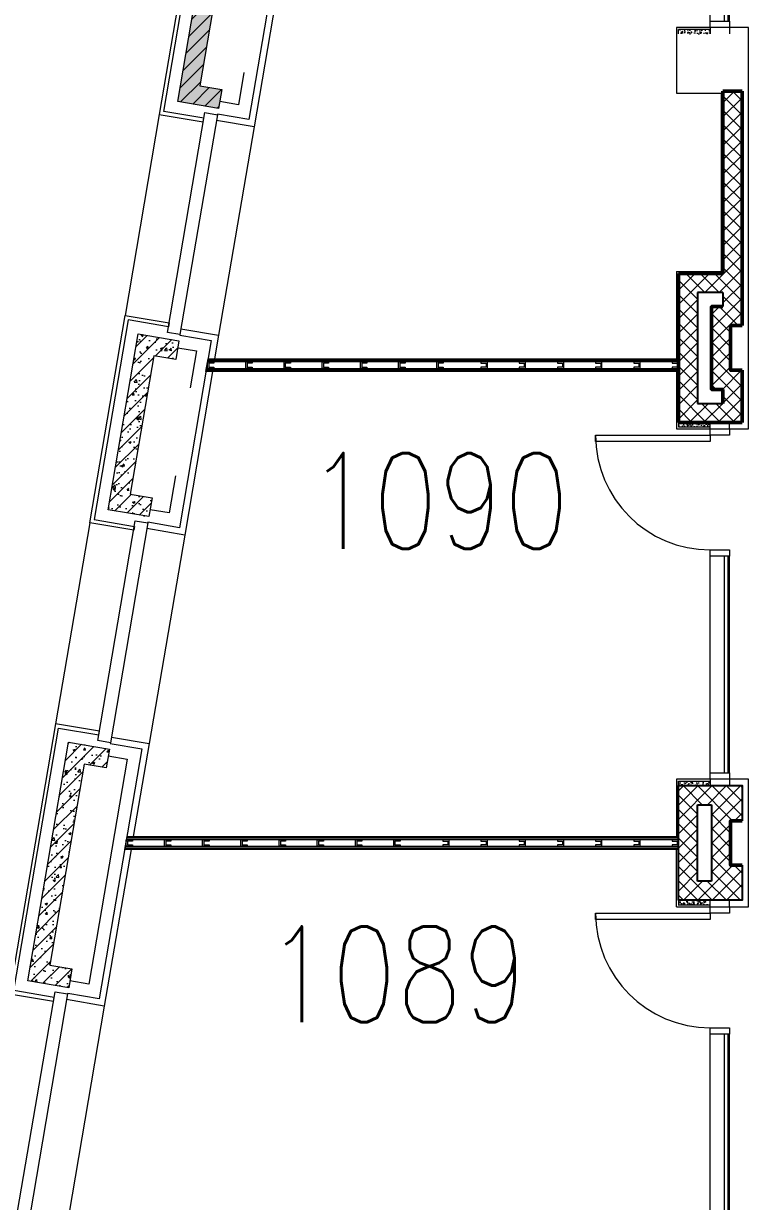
# Model space of a CAD drawing. Header units: inches. Extents: x 13084 to 220150, y 6494 to 167180.
# Drawn here: x 147724 to 153415, y 147566 to 156810 of the extents above; entities that cross this region are included whole.
import ezdxf
from ezdxf.enums import TextEntityAlignment as Align

# ---------------------------------------------------------------- set-up
doc = ezdxf.new("R2010")
doc.units = ezdxf.units.IN
doc.header["$MEASUREMENT"] = 0
for name, color, linetype, lineweight in [('Ground Floor$0$A-G250-G-Walls-Low-Level', 8, 'Continuous', 15), ('Ground Floor$0$A-G250-G-Walls-Precast-Concrete', 7, 'Continuous', 15), ('Ground Floor$0$A-G250-M-Walls-Blockwork', 7, 'Continuous', 25), ('Ground Floor$0$A-G250-M-Walls-Plasterboard-Partition', 7, 'Continuous', 15), ('Ground Floor$0$A-G252-H-Internal-Walls', 251, 'Continuous', 9), ('Ground Floor$0$A-G262-H-Precast-Panel', 251, 'Continuous', 5), ('Ground Floor$0$A-G312-M-Wall-Cladding-Panel', 7, 'Continuous', 9), ('Ground Floor$0$A-G312-M-Wall-Finish-Plaster', 7, 'Continuous', 15), ('Ground Floor$0$A-G321-M-Window', 251, 'Continuous', 9), ('Ground Floor$0$A-G322-M-Door', 251, 'Continuous', 15), ('Ground Floor$0$Z-Z001-S-Room-Name-Identification-250', 7, 'Continuous', 15)]:
    doc.layers.add(name, color=color, linetype=linetype, lineweight=lineweight)
doc.styles.add('Ground Floor$0$Tag-RomanS', font='romans.shx', dxfattribs={"width": 0.8})
pattern_1 = [(140, (31615.24, 164129.57), (4.781726, 54.6554), [5.715, -62.865]), (85, (31615.24, 164129.57), (-57.316993, -10.572848), [4.572, -50.292]), (190.451, (31615.637, 164134.124), (-52.535006, 44.08275), [4.857, -53.427]), (136.1842, (31600, 164129.57), (12.6127, 81.323712), [8.5725, -94.2975]), (186.6356, (31601.05, 164136.35), (-74.227667, 71.22127), [7.2855, -80.1405]), (81.184, (31600, 164129.57), (-74.227535, 71.22138), [6.858, -75.438]), (111, (31603.81, 164137.19), (30.679656, 45.484464), [5.715, -62.865]), (56, (31603.81, 164137.19), (-55.25639, 18.540609), [4.572, -50.292]), (161.4514, (31606.365, 164140.98), (-24.576857, 64.024947), [4.857, -53.427]), (127.5, (31615.239, 164129.57), (-25.3665117, 0.926581), [0, -49.6824, 0, -51.054, 0, -50.4825]), (97.5, (31615.24, 164129.57), (-30.0541724, 20.045899), [0, -29.1084, 0, -48.5394, 0, -19.2405]), (57.5, (31615.239, 164112.577), (1.7186232, 40.6771786), [0, -19.05, 0, -59.436, 0, -78.867]), (47.5, (31615.24, 164104.957), (-7.627947, 44.438754), [0, -24.765, 0, -39.4716, 0, -56.007])]
pattern_2 = [(45, (31615.24, 164129.57), (-56.1266, 56.1266), [])]
pattern_3 = [(50, (31615.24, 164129.57), (182.18467, -15.93909), [19.05, -209.55]), (355, (31615.24, 164129.57), (-35.24283, 191.05664), [15.24, -167.64]), (100.451, (31630.42, 164128.24), (146.9425, 175.1167), [16.19, -178.09]), (46.1842, (31615.24, 164180.37), (271.07904, -42.04233), [28.575, -314.325]), (96.6356, (31637.83, 164176.87), (237.40423, 247.42556), [24.285, -267.135]), (351.184, (31615.24, 164180.37), (237.4046, 247.4251), [22.86, -251.46]), (21, (31640.64, 164167.67), (151.61488, -102.26552), [19.05, -209.55]), (326, (31640.64, 164167.67), (61.80203, 184.18797), [15.24, -167.64]), (71.4514, (31653.27, 164159.15), (213.4165, 81.92286), [16.19, -178.09]), (37.5, (31615.24, 164129.57), (3.088603, 84.55504), [0, -165.608, 0, -170.18, 0, -168.275]), (7.5, (31615.24, 164129.57), (66.81966, 100.180575), [0, -97.028, 0, -161.798, 0, -64.135]), (327.5, (31558.6, 164129.57), (135.590595, -5.728744), [0, -63.5, 0, -198.12, 0, -262.89]), (317.5, (31533.2, 164129.57), (148.12918, 25.42649), [0, -82.55, 0, -131.572, 0, -186.69])]

# ---------------------------------------------------------------- blocks, each defined once
blk = doc.blocks.new('Ground Floor$0$d08')
at = {"layer": 'Ground Floor$0$A-G321-M-Window', "elevation": 0}
blk.add_lwpolyline([(121790, -17150), (121790, -15250), (121760, -15250), (121760, -17150)], close=True, dxfattribs=at)
at = {"layer": 'Ground Floor$0$A-G322-M-Door'}
for p, q in [((121650, -17150, 0), (121650, -15250, 0)), ((121800, -17150, 0), (121800, -15250, 0))]:
    blk.add_line(p, q, dxfattribs=at)
at = {"layer": 'Ground Floor$0$A-G322-M-Door', "elevation": 0}
for points in [[(120750, -14350), (120750, -14300), (121650, -14300), (121650, -14350)], [(121650, -14250), (121800, -14250), (121800, -14300), (121650, -14300)], [(121650, -15200), (121800, -15200), (121800, -15250), (121650, -15250)], [(121650, -17150), (121800, -17150), (121800, -17200), (121650, -17200)]]:
    blk.add_lwpolyline(points, close=True, dxfattribs=at)
at = {"layer": 'Ground Floor$0$A-G322-M-Door'}
blk.add_arc((121650, -14300, 0), 900, 180, 270, dxfattribs=at)
blk = doc.blocks.new('Ground Floor$0$d06')
at = {"layer": 'Ground Floor$0$A-G321-M-Window', "elevation": 0}
blk.add_lwpolyline([(119215, -35700), (119215, -34000), (119185, -34000), (119185, -35700)], close=True, dxfattribs=at)
at = {"layer": 'Ground Floor$0$A-G322-M-Door'}
for p, q in [((119075, -35700, 0), (119075, -34000, 0)), ((119225, -35700, 0), (119225, -34000, 0))]:
    blk.add_line(p, q, dxfattribs=at)
at = {"layer": 'Ground Floor$0$A-G322-M-Door', "elevation": 0}
for points in [[(119075, -33000), (119225, -33000), (119225, -33050), (119075, -33050)], [(118175, -33100), (118175, -33050), (119075, -33050), (119075, -33100)], [(119075, -33950), (119225, -33950), (119225, -34000), (119075, -34000)], [(119075, -35700), (119225, -35700), (119225, -35750), (119075, -35750)]]:
    blk.add_lwpolyline(points, close=True, dxfattribs=at)
at = {"layer": 'Ground Floor$0$A-G322-M-Door'}
blk.add_arc((119075, -33050, 0), 900, 180, 270, dxfattribs=at)
blk = doc.blocks.new('Ground Floor$0$d09')
at = {"layer": 'Ground Floor$0$A-G321-M-Window', "elevation": 0}
blk.add_lwpolyline([(121790, -7300), (121790, -6350), (121760, -6350), (121760, -7300)], close=True, dxfattribs=at)
at = {"layer": 'Ground Floor$0$A-G322-M-Door'}
for p, q in [((121650, -7300), (121650, -6350, 0)), ((121800, -7300), (121800, -6350, 0))]:
    blk.add_line(p, q, dxfattribs=at)
at = {"layer": 'Ground Floor$0$A-G322-M-Door', "elevation": 0}
for points in [[(121650, -5350), (121800, -5350), (121800, -5400), (121650, -5400)], [(120750, -5450), (120750, -5400), (121650, -5400), (121650, -5450)], [(121650, -6300), (121800, -6300), (121800, -6350), (121650, -6350)]]:
    blk.add_lwpolyline(points, close=True, dxfattribs=at)
at = {"layer": 'Ground Floor$0$A-G322-M-Door'}
blk.add_lwpolyline([(121650, -7300), (121800, -7300), (121800, -7350), (121650, -7350)], close=True, dxfattribs=at)
blk.add_arc((121650, -5400, 0), 900, 180, 270, dxfattribs=at)
blk = doc.blocks.new('Ground Floor$0$tag-roomname')
at = {"lineweight": 18, "ltscale": 0.01, "style": 'Ground Floor$0$Tag-RomanS', "width": 0.8}
blk.add_attdef('ROOM_NO_2', text='', height=3, dxfattribs=at).set_placement((0, 1.612), align=Align.MIDDLE_CENTER)
at = {"linetype": 'ByBlock', "lineweight": 13, "ltscale": 0.01, "style": 'Ground Floor$0$Tag-RomanS', "width": 0.8, "flags": 1}
for tag, p in [('ROOM_NAME_1', (0, -2.288)), ('AREA', (0, -5.744))]:
    blk.add_attdef(tag, text='', height=2.8, dxfattribs=at).set_placement(p, align=Align.MIDDLE_CENTER)

msp = doc.modelspace()

# ---------------------------------------------------------------- hatches: boundary and pattern name
at = {"layer": 'Ground Floor$0$A-G252-H-Internal-Walls'}
h = msp.add_hatch(dxfattribs=at)
h.set_pattern_fill('AR-CONC', color=256, scale=0.3, angle=90, style=0)
h.set_pattern_definition([(140, (31615.24, 162064.57), (4.781726, 54.6554), [5.715, -62.865]), (85, (31615.24, 162064.57), (-57.316993, -10.572848), [4.572, -50.292]), (190.451, (31615.637, 162069.124), (-52.535006, 44.08275), [4.857, -53.427]), (136.1842, (31600, 162064.57), (12.6127, 81.323712), [8.5725, -94.2975]), (186.6356, (31601.05, 162071.35), (-74.227667, 71.22127), [7.2855, -80.1405]), (81.184, (31600, 162064.57), (-74.227535, 71.22138), [6.858, -75.438]), (111, (31603.81, 162072.19), (30.679656, 45.484464), [5.715, -62.865]), (56, (31603.81, 162072.19), (-55.25639, 18.540609), [4.572, -50.292]), (161.4514, (31606.365, 162075.98), (-24.576857, 64.024947), [4.857, -53.427]), (127.5, (31615.239, 162064.57), (-25.3665117, 0.926581), [0, -49.6824, 0, -51.054, 0, -50.4825]), (97.5, (31615.24, 162064.57), (-30.0541724, 20.045899), [0, -29.1084, 0, -48.5394, 0, -19.2405]), (57.5, (31615.239, 162047.577), (1.7186232, 40.6771786), [0, -19.05, 0, -59.436, 0, -78.867]), (47.5, (31615.24, 162039.957), (-7.627947, 44.438754), [0, -24.765, 0, -39.4716, 0, -56.007])])
h.paths.add_polyline_path([(152865.2, 156764.6), (152865.2, 156729.6), (153115.2, 156729.6), (153115.2, 156764.6)])
h = msp.add_hatch(dxfattribs=at)
h.set_pattern_fill('ANSI37', color=256, scale=25, angle=90, style=0)
h.set_pattern_definition([(135, (31615.24, 164129.57), (-56.1266, -56.1266), []), (225, (31615.24, 164129.57), (56.1266, -56.1266), [])])
h.paths.add_polyline_path([(153215.2, 154849.6), (152865.2, 154849.6), (152865.2, 153679.6), (153365.2, 153679.6), (153365.2, 154089.6), (153275.2, 154089.6), (153275.2, 154439.6), (153365.2, 154439.6), (153365.2, 156279.6), (153215.2, 156279.6)])
h.paths.add_polyline_path([(153215.2, 154699.6), (153215.2, 154589.6), (153125.2, 154589.6), (153125.2, 153939.6), (153215.2, 153939.6), (153215.2, 153829.6), (153015.2, 153829.6), (153015.2, 154699.6)], flags=16)
h = msp.add_hatch(dxfattribs=at)
h.set_pattern_fill('AR-CONC', color=256, scale=0.3, angle=90, style=0)
h.set_pattern_definition(pattern_1)
h.paths.add_polyline_path([(152865.2, 153679.6), (152865.2, 153644.6), (153115.2, 153644.6), (153115.2, 153679.6)])
h = msp.add_hatch(dxfattribs=at)
h.set_pattern_fill('AR-CONC', color=256, scale=0.3, angle=90, style=0)
h.set_pattern_definition(pattern_1)
h.paths.add_polyline_path([(152865.2, 150864.6), (152865.2, 150829.6), (153115.2, 150829.6), (153115.2, 150864.6)])
h = msp.add_hatch(dxfattribs=at)
h.set_pattern_fill('ANSI37', color=256, scale=25, style=0)
h.set_pattern_definition([(45, (31615.24, 164129.57), (-56.1266, 56.1266), []), (135, (31615.24, 164129.57), (-56.1266, -56.1266), [])])
h.paths.add_polyline_path([(153275.2, 150204.6), (153275.2, 150554.6), (153365.2, 150554.6), (153365.2, 150829.6), (152865.2, 150829.6), (152865.2, 149929.6), (153365.2, 149929.6), (153365.2, 150204.6)])
h.paths.add_polyline_path([(153125.2, 150079.6), (153015.2, 150079.6), (153015.2, 150679.6), (153125.2, 150679.6)], flags=16)
h = msp.add_hatch(dxfattribs=at)
h.set_pattern_fill('AR-CONC', color=256, scale=0.3, angle=90, style=0)
h.set_pattern_definition(pattern_1)
h.paths.add_polyline_path([(152865.2, 149929.6), (152865.2, 149894.6), (153115.2, 149894.6), (153115.2, 149929.6)])
at = {"layer": 'Ground Floor$0$A-G262-H-Precast-Panel'}
h = msp.add_hatch(dxfattribs=at)
h.set_pattern_fill('ANSI31', color=256, scale=25, style=0)
h.set_pattern_definition(pattern_2)
h.paths.add_polyline_path([(149673.1, 160536.4), (149993.5, 160481.8), (149968.3, 160334), (149795.7, 160363.4), (149106.8, 156321.7), (149279.3, 156292.3), (149254.1, 156144.4), (148933.7, 156199)])
h = msp.add_hatch(dxfattribs=at)
h.set_pattern_fill('AR-CONC', color=256, style=0)
h.set_pattern_definition(pattern_3)
h.paths.add_polyline_path([(149673.1, 160536.4), (149993.5, 160481.8), (149968.3, 160334), (149795.7, 160363.4), (149106.8, 156321.7), (149279.3, 156292.3), (149254.1, 156144.4), (148933.7, 156199)])
h = msp.add_hatch(dxfattribs=at)
h.set_pattern_fill('ANSI31', color=256, scale=25, style=0)
h.set_pattern_definition(pattern_2)
h.paths.add_polyline_path([(148622.9, 154375.3), (148943.3, 154320.7), (148918.1, 154172.8), (148745.6, 154202.2), (148560.7, 153117.9), (148733.2, 153088.5), (148708, 152940.6), (148387.6, 152995.2)])
h = msp.add_hatch(dxfattribs=at)
h.set_pattern_fill('AR-CONC', color=256, style=0)
h.set_pattern_definition(pattern_3)
h.paths.add_polyline_path([(148622.9, 154375.3), (148943.3, 154320.7), (148918.1, 154172.8), (148745.6, 154202.2), (148560.7, 153117.9), (148733.2, 153088.5), (148708, 152940.6), (148387.6, 152995.2)])
h = msp.add_hatch(dxfattribs=at)
h.set_pattern_fill('ANSI31', color=256, scale=25, style=0)
h.set_pattern_definition(pattern_2)
h.paths.add_polyline_path([(148076.8, 151171.5), (148397.2, 151116.9), (148372, 150969), (148199.5, 150998.4), (147930.6, 149421.2), (148103.1, 149391.8), (148077.9, 149243.9), (147757.5, 149298.5)])
h = msp.add_hatch(dxfattribs=at)
h.set_pattern_fill('AR-CONC', color=256, style=0)
h.set_pattern_definition(pattern_3)
h.paths.add_polyline_path([(148076.8, 151171.5), (148397.2, 151116.9), (148372, 150969), (148199.5, 150998.4), (147930.6, 149421.2), (148103.1, 149391.8), (148077.9, 149243.9), (147757.5, 149298.5)])

# ---------------------------------------------------------------- linework, layer by layer
at = {"layer": 'Ground Floor$0$A-G250-G-Walls-Low-Level'}
for p, q in [((148789.5, 156096.8, 0), (148520.7, 154519.5, 0)), ((149533.9, 156000.3, 0), (149255, 154363.9, 0)), ((148243.4, 152893, 0), (147974.6, 151315.7, 0)), ((148989.1, 152796.3, 0), (148710.1, 151159.9, 0)), ((148357.7, 149099.9), (148078.8, 147463.5, 0))]:
    msp.add_line(p, q, dxfattribs=at)
at = {"layer": 'Ground Floor$0$A-G250-G-Walls-Precast-Concrete', "elevation": 0}
for points in [[(149673.1, 160536.4), (149993.5, 160481.8), (149968.3, 160334), (149795.7, 160363.4), (149106.8, 156321.7), (149279.3, 156292.3), (149254.1, 156144.4), (148933.7, 156199), (149673.1, 160536.4)], [(148622.9, 154375.3), (148943.3, 154320.7), (148918.1, 154172.8), (148745.6, 154202.2), (148560.7, 153117.9), (148733.2, 153088.5), (148708, 152940.6), (148387.6, 152995.2), (148622.9, 154375.3)], [(148076.8, 151171.5), (148397.2, 151116.9), (148372, 150969), (148199.5, 150998.4), (147930.6, 149421.2), (148103.1, 149391.8), (148077.9, 149243.9), (147757.5, 149298.5), (148076.8, 151171.5)]]:
    msp.add_lwpolyline(points, dxfattribs=at)
at = {"layer": 'Ground Floor$0$A-G250-M-Walls-Blockwork', "lineweight": 50, "ltscale": 0.02}
for p, q in [((153365.2, 156279.6, 0), (153215.2, 156279.6, 0)), ((153215.2, 156279.6, 0), (153215.2, 154849.6, 0)), ((153365.2, 154439.6, 0), (153365.2, 156279.6, 0)), ((153215.2, 154849.6, 0), (152865.2, 154849.6, 0)), ((152865.2, 154849.6, 0), (152865.2, 153679.6, 0)), ((153365.2, 153679.6, 0), (153365.2, 154089.6, 0)), ((153215.2, 153829.6, 0), (153215.2, 153939.6, 0)), ((152865.2, 153679.6, 0), (153365.2, 153679.6, 0))]:
    msp.add_line(p, q, dxfattribs=at)
at = {"layer": 'Ground Floor$0$A-G250-M-Walls-Blockwork'}
for p, q in [((153215.2, 154699.6, 0), (153015.2, 154699.6, 0)), ((153015.2, 154699.6, 0), (153015.2, 153829.6, 0)), ((153215.2, 154699.6, 0), (153215.2, 154589.6, 0)), ((153015.2, 153829.6, 0), (153215.2, 153829.6, 0)), ((153015.2, 150079.6, 0), (153015.2, 150679.6, 0)), ((153015.2, 150679.6, 0), (153125.2, 150679.6, 0)), ((153125.2, 150679.6, 0), (153125.2, 150079.6, 0)), ((153125.2, 150079.6, 0), (153015.2, 150079.6, 0))]:
    msp.add_line(p, q, dxfattribs=at)
at = {"layer": 'Ground Floor$0$A-G250-M-Walls-Blockwork', "lineweight": 50, "ltscale": 0.02, "elevation": 0}
for points in [[(153215.2, 154589.6), (153125.2, 154589.6), (153125.2, 153939.6), (153215.2, 153939.6)], [(153365.2, 154439.6), (153275.2, 154439.6), (153275.2, 154089.6), (153365.2, 154089.6)], [(153365.2, 150554.6), (153275.2, 150554.6), (153275.2, 150204.6), (153365.2, 150204.6)]]:
    msp.add_lwpolyline(points, dxfattribs=at)
at = {"layer": 'Ground Floor$0$A-G250-M-Walls-Blockwork', "elevation": 0}
msp.add_lwpolyline([(153365.2, 150204.6), (153365.2, 149929.6), (152865.2, 149929.6), (152865.2, 150829.6), (153365.2, 150829.6), (153365.2, 150554.6)], dxfattribs=at)
at = {"layer": 'Ground Floor$0$A-G250-M-Walls-Plasterboard-Partition'}
for p, q in [((149156, 154079.6, 0), (149173, 154179.6, 0)), ((149160.3, 154104.6, 0), (152865.2, 154104.6, 0)), ((152865.2, 154154.6, 0), (149168.7, 154154.6, 0)), ((152865.2, 154167.1, 0), (149170.9, 154167.1, 0)), ((149173, 154179.6, 0), (152865.2, 154179.6, 0)), ((152865.2, 154179.6, 0), (152865.2, 154079.6, 0)), ((152865.2, 154079.6, 0), (149156, 154079.6, 0)), ((149158.1, 154092.1, 0), (152865.2, 154092.1, 0)), ((148534.1, 150429.6), (148517.1, 150329.6)), ((152865.2, 150404.6), (148529.8, 150404.6)), ((152865.2, 150417.1), (148532, 150417.1)), ((148534.1, 150429.6), (152865.2, 150429.6)), ((152865.2, 150429.6), (152865.2, 150329.6)), ((152865.2, 150329.6), (148517.1, 150329.6)), ((148519.2, 150342.1), (152865.2, 150342.1)), ((148521.3, 150354.6), (152865.2, 150354.6))]:
    msp.add_line(p, q, dxfattribs=at)
at = {"layer": 'Ground Floor$0$A-G250-M-Walls-Plasterboard-Partition', "elevation": 0}
for points in [[(149168.7, 154104.6), (149168.7, 154154.6), (149218.7, 154154.6), (149218.7, 154144.6), (149178.7, 154144.6), (149178.7, 154114.6), (149218.7, 154114.6), (149218.7, 154104.6)], [(149468.7, 154104.6), (149468.7, 154154.6), (149518.7, 154154.6), (149518.7, 154144.6), (149478.7, 154144.6), (149478.7, 154114.6), (149518.7, 154114.6), (149518.7, 154104.6)], [(149768.7, 154104.6), (149768.7, 154154.6), (149818.7, 154154.6), (149818.7, 154144.6), (149778.7, 154144.6), (149778.7, 154114.6), (149818.7, 154114.6), (149818.7, 154104.6)], [(150068.7, 154104.6), (150068.7, 154154.6), (150118.7, 154154.6), (150118.7, 154144.6), (150078.7, 154144.6), (150078.7, 154114.6), (150118.7, 154114.6), (150118.7, 154104.6)], [(150368.7, 154104.6), (150368.7, 154154.6), (150418.7, 154154.6), (150418.7, 154144.6), (150378.7, 154144.6), (150378.7, 154114.6), (150418.7, 154114.6), (150418.7, 154104.6)], [(150668.7, 154104.6), (150668.7, 154154.6), (150718.7, 154154.6), (150718.7, 154144.6), (150678.7, 154144.6), (150678.7, 154114.6), (150718.7, 154114.6), (150718.7, 154104.6)], [(150968.7, 154104.6), (150968.7, 154154.6), (151018.7, 154154.6), (151018.7, 154144.6), (150978.7, 154144.6), (150978.7, 154114.6), (151018.7, 154114.6), (151018.7, 154104.6)], [(151365.2, 154104.6), (151365.2, 154154.6), (151315.2, 154154.6), (151315.2, 154144.6), (151355.2, 154144.6), (151355.2, 154114.6), (151315.2, 154114.6), (151315.2, 154104.6)], [(151665.2, 154104.6), (151665.2, 154154.6), (151615.2, 154154.6), (151615.2, 154144.6), (151655.2, 154144.6), (151655.2, 154114.6), (151615.2, 154114.6), (151615.2, 154104.6)], [(151965.2, 154104.6), (151965.2, 154154.6), (151915.2, 154154.6), (151915.2, 154144.6), (151955.2, 154144.6), (151955.2, 154114.6), (151915.2, 154114.6), (151915.2, 154104.6)], [(152265.2, 154104.6), (152265.2, 154154.6), (152215.2, 154154.6), (152215.2, 154144.6), (152255.2, 154144.6), (152255.2, 154114.6), (152215.2, 154114.6), (152215.2, 154104.6)], [(152565.2, 154104.6), (152565.2, 154154.6), (152515.2, 154154.6), (152515.2, 154144.6), (152555.2, 154144.6), (152555.2, 154114.6), (152515.2, 154114.6), (152515.2, 154104.6)], [(152865.2, 154104.6), (152865.2, 154154.6), (152815.2, 154154.6), (152815.2, 154144.6), (152855.2, 154144.6), (152855.2, 154114.6), (152815.2, 154114.6), (152815.2, 154104.6)], [(148529.8, 150354.6), (148529.8, 150404.6), (148579.8, 150404.6), (148579.8, 150394.6), (148539.8, 150394.6), (148539.8, 150364.6), (148579.8, 150364.6), (148579.8, 150354.6)], [(148829.8, 150354.6), (148829.8, 150404.6), (148879.8, 150404.6), (148879.8, 150394.6), (148839.8, 150394.6), (148839.8, 150364.6), (148879.8, 150364.6), (148879.8, 150354.6)], [(149129.8, 150354.6), (149129.8, 150404.6), (149179.8, 150404.6), (149179.8, 150394.6), (149139.8, 150394.6), (149139.8, 150364.6), (149179.8, 150364.6), (149179.8, 150354.6)], [(149429.8, 150354.6), (149429.8, 150404.6), (149479.8, 150404.6), (149479.8, 150394.6), (149439.8, 150394.6), (149439.8, 150364.6), (149479.8, 150364.6), (149479.8, 150354.6)], [(149729.8, 150354.6), (149729.8, 150404.6), (149779.8, 150404.6), (149779.8, 150394.6), (149739.8, 150394.6), (149739.8, 150364.6), (149779.8, 150364.6), (149779.8, 150354.6)], [(150029.8, 150354.6), (150029.8, 150404.6), (150079.8, 150404.6), (150079.8, 150394.6), (150039.8, 150394.6), (150039.8, 150364.6), (150079.8, 150364.6), (150079.8, 150354.6)], [(150329.8, 150354.6), (150329.8, 150404.6), (150379.8, 150404.6), (150379.8, 150394.6), (150339.8, 150394.6), (150339.8, 150364.6), (150379.8, 150364.6), (150379.8, 150354.6)], [(150629.8, 150354.6), (150629.8, 150404.6), (150679.8, 150404.6), (150679.8, 150394.6), (150639.8, 150394.6), (150639.8, 150364.6), (150679.8, 150364.6), (150679.8, 150354.6)], [(151065.2, 150354.6), (151065.2, 150404.6), (151015.2, 150404.6), (151015.2, 150394.6), (151055.2, 150394.6), (151055.2, 150364.6), (151015.2, 150364.6), (151015.2, 150354.6)], [(151365.2, 150354.6), (151365.2, 150404.6), (151315.2, 150404.6), (151315.2, 150394.6), (151355.2, 150394.6), (151355.2, 150364.6), (151315.2, 150364.6), (151315.2, 150354.6)], [(151665.2, 150354.6), (151665.2, 150404.6), (151615.2, 150404.6), (151615.2, 150394.6), (151655.2, 150394.6), (151655.2, 150364.6), (151615.2, 150364.6), (151615.2, 150354.6)], [(151965.2, 150354.6), (151965.2, 150404.6), (151915.2, 150404.6), (151915.2, 150394.6), (151955.2, 150394.6), (151955.2, 150364.6), (151915.2, 150364.6), (151915.2, 150354.6)], [(152265.2, 150354.6), (152265.2, 150404.6), (152215.2, 150404.6), (152215.2, 150394.6), (152255.2, 150394.6), (152255.2, 150364.6), (152215.2, 150364.6), (152215.2, 150354.6)], [(152565.2, 150354.6), (152565.2, 150404.6), (152515.2, 150404.6), (152515.2, 150394.6), (152555.2, 150394.6), (152555.2, 150364.6), (152515.2, 150364.6), (152515.2, 150354.6)], [(152865.2, 150354.6), (152865.2, 150404.6), (152815.2, 150404.6), (152815.2, 150394.6), (152855.2, 150394.6), (152855.2, 150364.6), (152815.2, 150364.6), (152815.2, 150354.6)]]:
    msp.add_lwpolyline(points, close=True, dxfattribs=at)
at = {"layer": 'Ground Floor$0$A-G312-M-Wall-Cladding-Panel', "elevation": 0}
for points in [[(149139.6, 156067.5), (148824.1, 156121.3), (149595.4, 160646), (149910.8, 160592.3), (149915.9, 160621.8), (149570.9, 160680.7), (148789.5, 156096.8), (149134.5, 156038)], [(148588.4, 152834.2), (148243.4, 152893), (148520.7, 154519.5), (148865.7, 154460.7), (148860.7, 154431.1), (148545.2, 154484.9), (148278, 152917.5), (148593.5, 152863.7)], [(147963.4, 149167.1), (147647.9, 149220.8), (147999.1, 151281.1), (148314.6, 151227.3), (148319.6, 151256.9), (147974.6, 151315.7), (147613.3, 149196.3), (147958.3, 149137.5)]]:
    msp.add_lwpolyline(points, close=True, dxfattribs=at)
at = {"layer": 'Ground Floor$0$A-G312-M-Wall-Finish-Plaster'}
for p, q in [((152850.2, 156779.6, 0), (152850.2, 156264.6, 0)), ((153415.2, 156779.6, 0), (152850.2, 156779.6, 0)), ((153115.2, 156779.6), (153115.2, 156729.6, 0)), ((153265.2, 156779.6), (153265.2, 156729.6, 0)), ((153415.2, 153629.6, 0), (153415.2, 156779.6, 0)), ((153115.2, 156764.6, 0), (152865.2, 156764.6, 0)), ((152865.2, 156729.6), (152865.2, 156764.6, 0)), ((152850.2, 156264.6, 0), (153200.2, 156264.6, 0)), ((153200.2, 156264.6, 0), (153200.2, 154864.6, 0)), ((149245.7, 156095.1, 0), (149246.6, 156100, 0)), ((152850.2, 154864.6, 0), (153200.2, 154864.6, 0)), ((152850.2, 154864.6, 0), (152850.2, 154179.6, 0)), ((148959.2, 154414.3, 0), (149255, 154363.9, 0)), ((149255, 154363.9, 0), (149223.7, 154179.6, 0)), ((149206.7, 154079.6, 0), (148989.1, 152796.3, 0)), ((152850.2, 154079.6, 0), (152850.2, 153629.6, 0)), ((152865.2, 153679.6, 0), (152865.2, 153644.6, 0)), ((152865.2, 153644.6, 0), (153115.2, 153644.6, 0)), ((153115.2, 153629.6, 0), (153115.2, 153679.6, 0)), ((153265.2, 153629.6, 0), (153265.2, 153679.6, 0)), ((152850.2, 153629.6, 0), (153415.2, 153629.6, 0)), ((148989.1, 152796.3, 0), (148692.1, 152846.9, 0)), ((148413.1, 151210.5), (148708.9, 151160.1)), ((148708.9, 151160.1), (148584.3, 150429.6)), ((153415.2, 150879.6, 0), (152850.2, 150879.6, 0)), ((152850.2, 150879.6, 0), (152850.2, 150429.6, 0)), ((152865.2, 150864.6, 0), (153115.2, 150864.6, 0)), ((152865.2, 150829.6, 0), (152865.2, 150864.6, 0)), ((153115.2, 150879.6, 0), (153115.2, 150829.6, 0)), ((153265.2, 150879.6, 0), (153265.2, 150829.6, 0)), ((153415.2, 149879.6, 0), (153415.2, 150879.6, 0)), ((148567.3, 150329.6), (148357.7, 149099.9)), ((152850.2, 149879.6, 0), (152850.2, 150329.6, 0)), ((152850.2, 149879.6, 0), (153415.2, 149879.6, 0)), ((152865.2, 149929.6, 0), (152865.2, 149894.6, 0)), ((152865.2, 149894.6, 0), (153115.2, 149894.6, 0)), ((153115.2, 149879.6, 0), (153115.2, 149929.6, 0)), ((153265.2, 149879.6, 0), (153265.2, 149929.6, 0)), ((148357.7, 149099.9), (148061.9, 149150.3))]:
    msp.add_line(p, q, dxfattribs=at)
at = {"layer": 'Ground Floor$0$A-G312-M-Wall-Finish-Plaster', "elevation": 0}
for points in [[(150001.9, 160531.1), (150001, 160526.2), (150247.5, 160484.2), (149493, 156058), (149246.6, 156100), (149245.7, 156095.1)], [(150016.2, 158829.6), (149533.9, 156000.3), (149238.2, 156050.7)], [(149454.3, 156426), (149411.2, 156173.4), (149263.4, 156198.6)], [(148951.7, 154370), (148950.8, 154365), (149197.3, 154323), (148948.1, 152854), (148700.5, 152896.2), (148699.6, 152891.3)], [(148934, 154266.5), (149082, 154241.2), (149032.7, 153950.4)], [(148915.6, 153260.3), (148866.3, 152969.4), (148717.3, 152994.8)], [(148405.6, 151166.2), (148404.7, 151161.3), (148651.2, 151119.2), (148318, 149157.3), (148070.4, 149199.6), (148069.5, 149194.6)], [(148387.9, 151062.7), (148535.9, 151037.5), (148236.2, 149272.7), (148087.2, 149298.1)]]:
    msp.add_lwpolyline(points, dxfattribs=at)
at = {"layer": 'Ground Floor$0$A-G321-M-Window', "elevation": 0}
for points in [[(149245.7, 156095.1), (148951.7, 154370), (148853.1, 154386.8), (149147.1, 156111.9)], [(148699.6, 152891.3), (148405.6, 151166.2), (148307, 151183), (148601, 152908.1)], [(148069.5, 149194.6), (147775.5, 147469.5), (147676.9, 147486.3), (147970.9, 149211.4)]]:
    msp.add_lwpolyline(points, close=True, dxfattribs=at)

# ---------------------------------------------------------------- block references
at = {"layer": 'Ground Floor$0$A-G322-M-Door'}
for name, p in [('Ground Floor$0$d09', (31465.2, 164129.6)), ('Ground Floor$0$d06', (34040.2, 186629.6)), ('Ground Floor$0$d08', (31465.2, 164129.6))]:
    msp.add_blockref(name, p, dxfattribs=at)
at = {"layer": 'Ground Floor$0$Z-Z001-S-Room-Name-Identification-250'}
ref = msp.add_blockref('Ground Floor$0$tag-roomname', (150978.9, 152661.2), dxfattribs=dict(at, xscale=250, yscale=250, zscale=250))
ref.add_attrib('ROOM_NO_2', '1090', dxfattribs={"layer": '0', "lineweight": 18, "ltscale": 0.01, "height": 750, "style": 'Ground Floor$0$Tag-RomanS', "width": 0.8}).set_placement((150978.9, 153064.1), align=Align.MIDDLE_CENTER)
ref = msp.add_blockref('Ground Floor$0$tag-roomname', (150653.8, 148946.6), dxfattribs=dict(at, xscale=250, yscale=250, zscale=250))
ref.add_attrib('ROOM_NO_2', '1089', dxfattribs={"layer": '0', "lineweight": 18, "ltscale": 0.01, "height": 750, "style": 'Ground Floor$0$Tag-RomanS', "width": 0.8}).set_placement((150653.8, 149349.5), align=Align.MIDDLE_CENTER)

doc.saveas('drawing.dxf')
